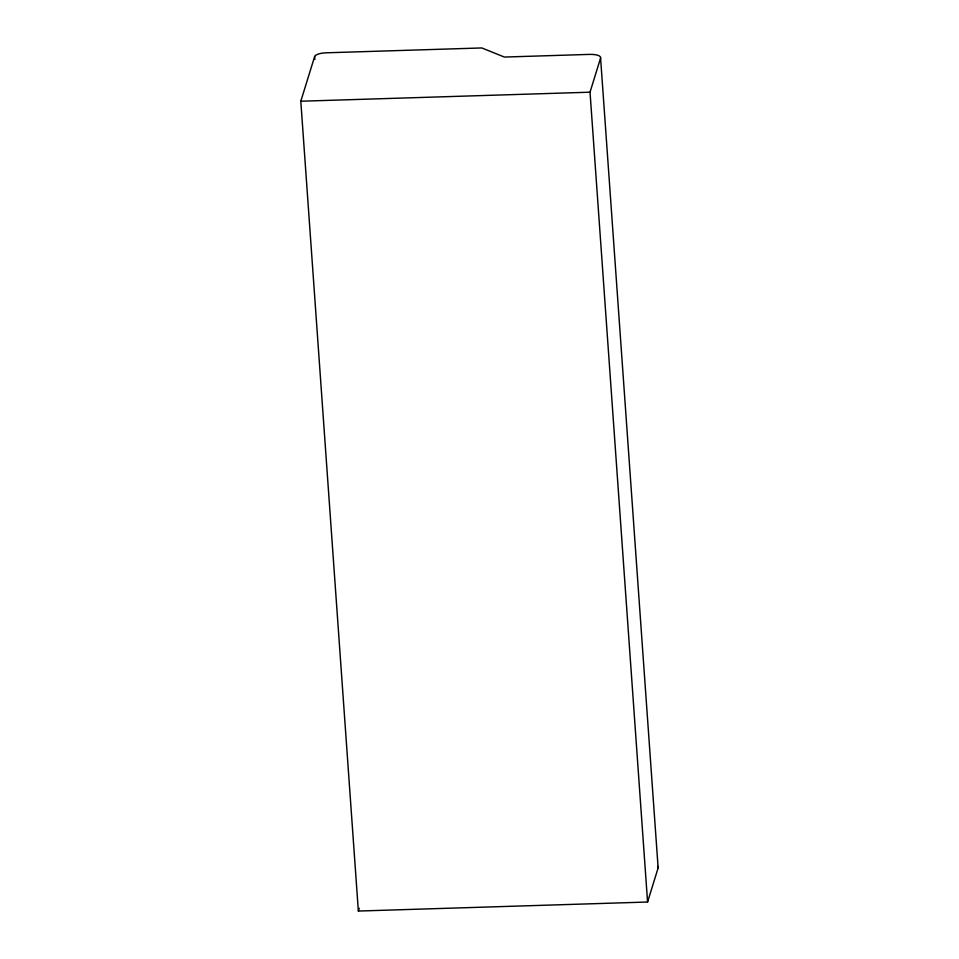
<?xml version="1.0" encoding="UTF-8"?>
<svg xmlns="http://www.w3.org/2000/svg" width="959" height="959" viewBox="0 0 959 959"><rect width="100%" height="100%" fill="white"/><g stroke="black" fill="none" stroke-linecap="round" stroke-linejoin="round"><path stroke-width="1.44" d="M300.802 101.222L314.648 56.509A10.369 3.321 -4.1 0 1 325.988 52.817L481.826 47.95L504.374 57.06L589.461 54.399A12.479 3.992 -4.1 0 1 600.586 58.067L658.138 867.895L647.577 902.023L358.354 911.05L300.802 101.222L590.025 92.196L600.586 58.067M358.354 911.05L359.229 908.257M590.025 92.196L647.577 902.023M314.648 56.509L314.852 59.494M657.682 866.373A12.479 3.992 -4.1 0 1 658.138 867.895"/></g></svg>
